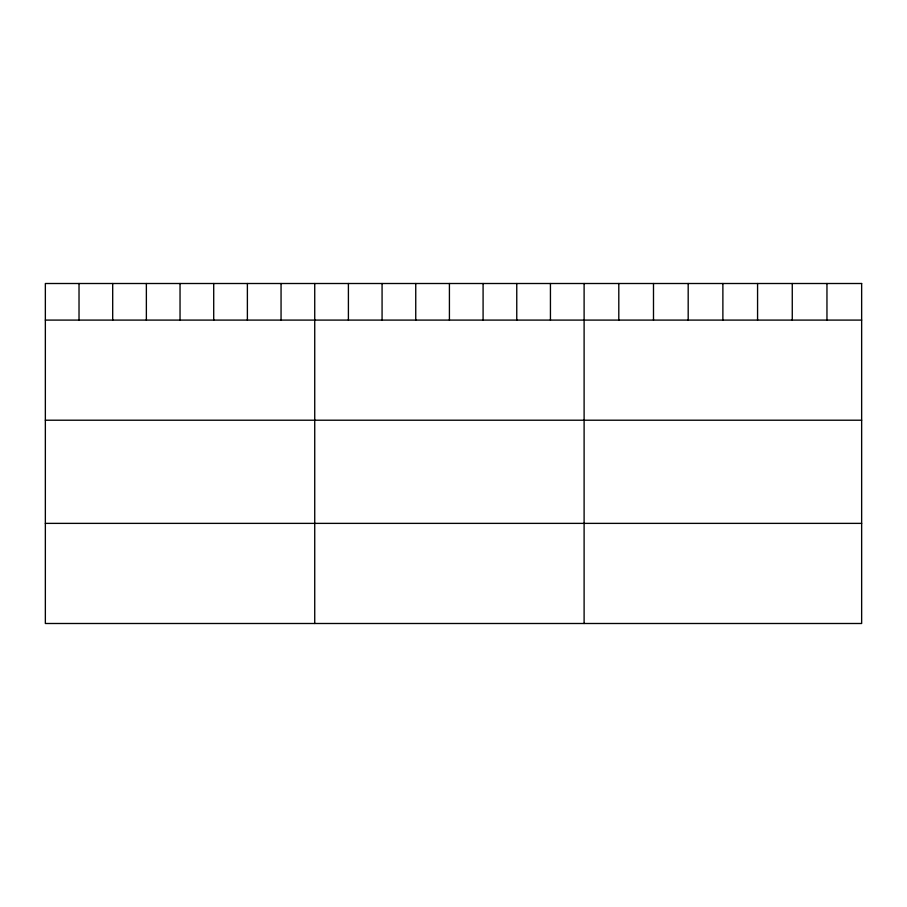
<?xml version="1.0" encoding="UTF-8"?>
<svg xmlns="http://www.w3.org/2000/svg" width="907" height="907" viewBox="0 0 907 907"><rect width="100%" height="100%" fill="white"/><g stroke="black" fill="none" stroke-linecap="round" stroke-linejoin="round"><path stroke-width="1.36" d="M45.35 320.092L861.65 320.092M45.35 420.213L861.65 420.213M45.35 523.373L861.65 523.373M826.957 283.506L826.957 320.092M792.264 283.506L792.264 320.092M757.572 283.506L757.572 320.092M722.879 283.506L722.879 320.092M688.186 283.506L688.186 320.092M653.494 283.506L653.494 320.092M618.801 283.506L618.801 320.092M584.108 283.506L584.108 623.494M550.436 283.506L550.436 320.092M516.763 283.506L516.763 320.092M483.091 283.506L483.091 320.092M449.418 283.506L449.418 320.092M415.746 283.506L415.746 320.092M382.074 283.506L382.074 320.092M348.401 283.506L348.401 320.092M314.729 283.506L314.729 623.494M281.057 283.506L281.057 320.092M247.384 283.506L247.384 320.092M213.712 283.506L213.712 320.092M180.04 283.506L180.04 320.092M146.367 283.506L146.367 320.092M112.695 283.506L112.695 320.092M79.022 283.506L79.022 320.092M861.65 283.506L45.35 283.506L45.35 623.494L861.65 623.494L861.65 283.506"/></g></svg>
